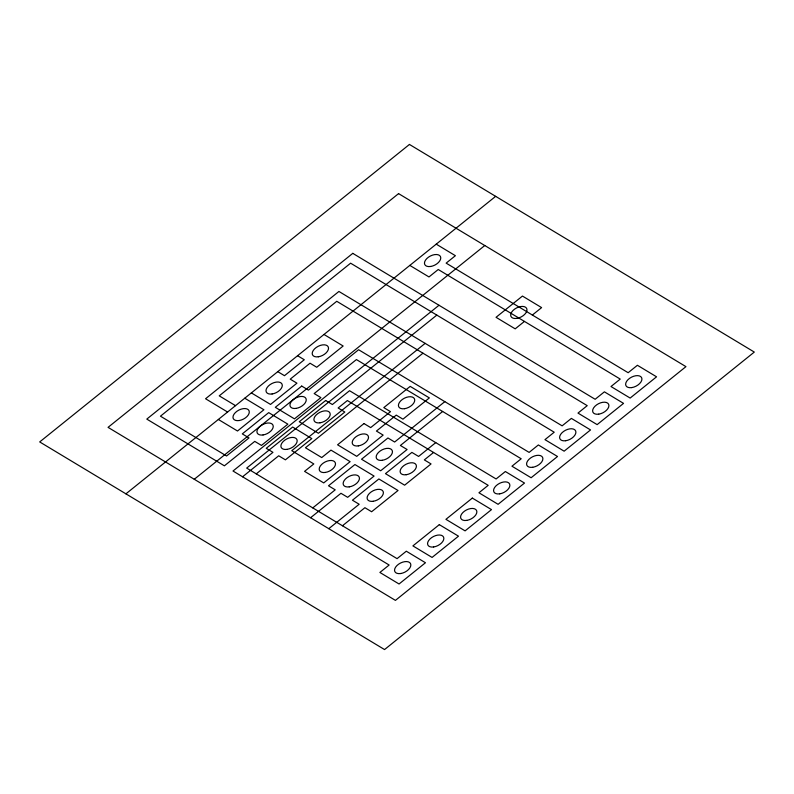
<?xml version="1.0" encoding="UTF-8"?>
<svg xmlns="http://www.w3.org/2000/svg" width="794" height="794" viewBox="0 0 794 794"><rect width="100%" height="100%" fill="white"/><g stroke="black" fill="none" stroke-linecap="round" stroke-linejoin="round"><path stroke-width="1.19" d="M125.918 493.838L495.654 196.346M194.272 479.268L484.777 245.525M439.003 305.263L232.999 471.011L389.139 565.02L379.899 572.454L399.054 583.997L425.465 562.748L406.31 551.205L397.069 558.648L246.676 468.093L436.829 315.099M242.577 476.777L272.947 452.342L266.248 448.302L292.658 427.053L311.814 438.586L285.403 459.835L278.704 455.796L256.254 473.859M425.147 343.365L291.775 450.674L313.809 463.934L304.568 471.368L323.724 482.911L350.134 461.661L330.979 450.119L321.729 457.562L305.442 447.756L422.974 353.201M524.437 321.411L515.197 328.855L496.042 317.312L522.452 296.063L541.607 307.606L532.367 315.039M312.767 507.892L335.217 489.829L328.508 485.789L354.918 464.54L374.083 476.072L347.673 497.322L340.963 493.292L310.593 517.728M444.819 401.645L394.638 442.02L387.938 437.98L361.528 459.23L380.683 470.763L407.094 449.513L400.384 445.474L442.645 411.481M328.795 528.685L359.166 504.25L352.457 500.21L378.867 478.961L398.032 490.494L371.622 511.743L364.912 507.703L342.462 525.767M435.757 442.625L418.587 456.441L411.888 452.401L385.477 473.651L404.632 485.184L431.043 463.934L424.333 459.895L433.584 452.461M436.234 244.155L455.399 255.698L446.149 263.132L628.153 372.714L637.403 365.28L656.559 376.813L630.148 398.062L610.993 386.529L620.233 379.085L438.228 269.503L428.988 276.947L409.823 265.404M323.992 334.463L343.147 346.005L316.737 367.255L310.037 363.215L290.227 379.155L296.936 383.184L270.526 404.434L251.361 392.901M297.581 355.712L304.291 359.751L284.48 375.691L277.771 371.652M244.76 398.211L263.916 409.754L237.505 431.003L218.35 419.46M235.52 405.655L219.233 395.849L336.755 301.293L554.212 432.214L544.962 439.648L564.127 451.181L590.538 429.931L571.372 418.398L562.132 425.842L338.929 291.458L205.557 398.757L227.59 412.026M409.446 144.439L39.7 441.93L384.554 649.561L754.3 352.07L409.446 144.439M398.568 193.617L108.053 427.361L395.432 600.383L685.947 366.639L398.568 193.617M352.784 253.355L146.791 419.103L224.384 465.82L254.755 441.385L261.454 445.414L287.865 424.165L268.709 412.632L242.299 433.881L249.008 437.921L226.558 455.984L160.457 416.185L350.611 263.191L587.223 405.655L577.982 413.088L597.138 424.621L623.548 403.372L604.393 391.839L595.143 399.273L352.784 253.355M301.72 386.073L275.31 407.322L294.475 418.855L320.875 397.605L314.176 393.566L356.427 359.573L521.192 458.773L511.951 466.207L531.107 477.75L557.517 456.5L538.362 444.958L529.122 452.401L358.61 349.737L308.429 390.112L301.72 386.073M325.669 400.494L299.259 421.743L318.414 433.276L344.824 412.026L338.125 407.987L347.365 400.553L488.181 485.333L478.941 492.776L498.096 504.309L524.506 483.06L505.351 471.527L496.101 478.961L349.539 390.717L332.378 404.533L325.669 400.494M363.989 423.559L337.579 444.809L356.734 456.342L383.145 435.092L376.435 431.063L396.246 415.123L402.955 419.163L429.365 397.913L410.2 386.38L383.8 407.62L390.499 411.659L370.689 427.599L363.989 423.559M439.32 524.645L412.91 545.895L432.075 557.428L458.485 536.178L439.32 524.645M472.341 498.086L445.93 519.336L465.086 530.868L491.496 509.619L472.341 498.086M516.785 318.394A8.803 5.052 -27.4 0 0 526.68 308.489A8.803 5.052 -27.4 0 0 513.003 310.494A8.803 5.052 -27.4 0 0 516.785 318.394M325.302 472.45A8.803 5.052 -27.4 0 0 335.207 462.545A8.803 5.052 -27.4 0 0 321.53 464.55A8.803 5.052 -27.4 0 0 325.302 472.45M349.251 486.871A8.803 5.052 -27.4 0 0 359.156 476.966A8.803 5.052 -27.4 0 0 345.479 478.971A8.803 5.052 -27.4 0 0 349.251 486.871M358.322 445.891A8.803 5.052 -27.4 0 0 368.218 435.985A8.803 5.052 -27.4 0 0 354.541 437.99A8.803 5.052 -27.4 0 0 358.322 445.891M382.271 460.302A8.803 5.052 -27.4 0 0 392.167 450.406A8.803 5.052 -27.4 0 0 378.49 452.411A8.803 5.052 -27.4 0 0 382.271 460.302M373.2 501.282A8.803 5.052 -27.4 0 0 383.105 491.387A8.803 5.052 -27.4 0 0 369.428 493.392A8.803 5.052 -27.4 0 0 373.2 501.282M404.533 408.702A8.803 5.052 -27.4 0 0 414.438 398.796A8.803 5.052 -27.4 0 0 400.762 400.801A8.803 5.052 -27.4 0 0 404.533 408.702M466.673 520.407A8.803 5.052 -27.4 0 0 476.569 510.502A8.803 5.052 -27.4 0 0 462.892 512.517A8.803 5.052 -27.4 0 0 466.673 520.407M598.716 414.16A8.803 5.052 -27.4 0 0 608.621 404.265A8.803 5.052 -27.4 0 0 594.944 406.27A8.803 5.052 -27.4 0 0 598.716 414.16M565.705 440.73A8.803 5.052 -27.4 0 0 575.61 430.824A8.803 5.052 -27.4 0 0 561.934 432.829A8.803 5.052 -27.4 0 0 565.705 440.73M532.695 467.289A8.803 5.052 -27.4 0 0 542.6 457.384A8.803 5.052 -27.4 0 0 528.913 459.389A8.803 5.052 -27.4 0 0 532.695 467.289M499.684 493.848A8.803 5.052 -27.4 0 0 509.579 483.943A8.803 5.052 -27.4 0 0 495.903 485.948A8.803 5.052 -27.4 0 0 499.684 493.848M631.736 387.601A8.803 5.052 -27.4 0 0 641.631 377.696A8.803 5.052 -27.4 0 0 627.955 379.711A8.803 5.052 -27.4 0 0 631.736 387.601M433.653 546.967A8.803 5.052 -27.4 0 0 443.558 537.072A8.803 5.052 -27.4 0 0 429.882 539.076A8.803 5.052 -27.4 0 0 433.653 546.967M400.642 573.536A8.803 5.052 -27.4 0 0 410.548 563.631A8.803 5.052 -27.4 0 0 396.871 565.636A8.803 5.052 -27.4 0 0 400.642 573.536M406.22 474.723A8.803 5.052 -27.4 0 0 416.116 464.818A8.803 5.052 -27.4 0 0 402.439 466.832A8.803 5.052 -27.4 0 0 406.22 474.723M263.042 434.963A8.803 5.052 -27.4 0 0 272.947 425.058A8.803 5.052 -27.4 0 0 259.261 427.063A8.803 5.052 -27.4 0 0 263.042 434.963M296.053 408.394A8.803 5.052 -27.4 0 0 305.958 398.499A8.803 5.052 -27.4 0 0 292.281 400.504A8.803 5.052 -27.4 0 0 296.053 408.394M318.325 356.794A8.803 5.052 -27.4 0 0 328.23 346.889A8.803 5.052 -27.4 0 0 314.543 348.894A8.803 5.052 -27.4 0 0 318.325 356.794M320.002 422.815A8.803 5.052 -27.4 0 0 329.907 412.91A8.803 5.052 -27.4 0 0 316.23 414.925A8.803 5.052 -27.4 0 0 320.002 422.815M430.566 266.486A8.803 5.052 -27.4 0 0 440.472 256.581A8.803 5.052 -27.4 0 0 426.795 258.586A8.803 5.052 -27.4 0 0 430.566 266.486M239.093 420.542A8.803 5.052 -27.4 0 0 248.998 410.637A8.803 5.052 -27.4 0 0 235.312 412.642A8.803 5.052 -27.4 0 0 239.093 420.542M286.991 449.374A8.803 5.052 -27.4 0 0 296.887 439.479A8.803 5.052 -27.4 0 0 283.21 441.484A8.803 5.052 -27.4 0 0 286.991 449.374M272.104 393.983A8.803 5.052 -27.4 0 0 282.009 384.078A8.803 5.052 -27.4 0 0 268.332 386.083A8.803 5.052 -27.4 0 0 272.104 393.983"/></g></svg>
